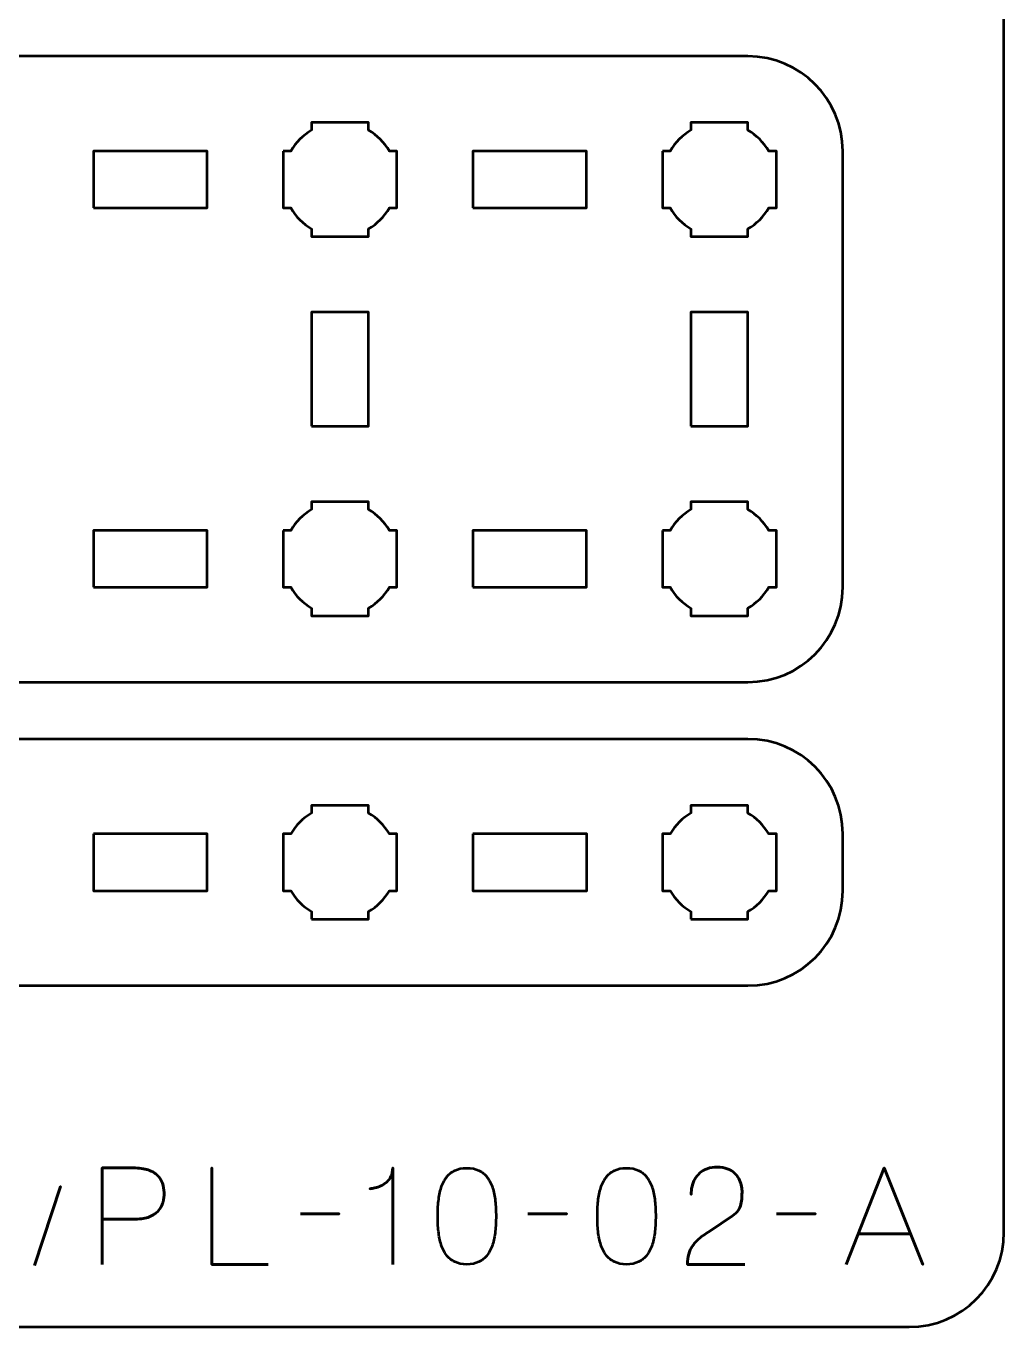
# Model space of a CAD drawing. Header units: centimetres. Extents: x -21 to 0, y -29.7 to 0.
# Drawn here: x -5.16 to 0, y -29.7 to -22.84 of the extents above; entities that cross this region are included whole.
import ezdxf

# ---------------------------------------------------------------- set-up
doc = ezdxf.new("R2010")
doc.units = ezdxf.units.CM
doc.header["$MEASUREMENT"] = 0
doc.layers.add('Layer 1', color=7, linetype='Continuous')

msp = doc.modelspace()

# ---------------------------------------------------------------- linework, layer by layer
at = {"layer": 'Layer 1', "lineweight": 53}
for points in [[(-4.80003, -23.80001), (-4.20003, -23.80001), (-4.20003, -23.50001), (-4.80003, -23.50001), (-4.80003, -23.80001)], [(-2.80003, -23.80001), (-2.20003, -23.80001), (-2.20003, -23.50001), (-2.80003, -23.50001), (-2.80003, -23.80001)], [(-3.65003, -24.95001), (-3.35003, -24.95001), (-3.35003, -24.35001), (-3.65003, -24.35001), (-3.65003, -24.95001)], [(-1.65003, -24.95001), (-1.35003, -24.95001), (-1.35003, -24.35001), (-1.65003, -24.35001), (-1.65003, -24.95001)], [(-4.80003, -25.80001), (-4.20003, -25.80001), (-4.20003, -25.50001), (-4.80003, -25.50001), (-4.80003, -25.80001)], [(-2.80003, -25.80001), (-2.20003, -25.80001), (-2.20003, -25.50001), (-2.80003, -25.50001), (-2.80003, -25.80001)]]:
    msp.add_lwpolyline(points, close=True, dxfattribs=at)
at = {"layer": 'Layer 1', "color": 1, "lineweight": 53}
msp.add_open_spline([(-21.00003, -29.19995), (-21.00003, -29.19995), (-21.00003, -5.89992), (-21.00003, -5.89992), (-21.00003, -5.89992), (-21.00003, -5.81709), (-20.93286, -5.74992), (-20.85003, -5.74992), (-20.85003, -5.74992), (-20.7672, -5.74992), (-20.70003, -5.68275), (-20.70003, -5.59992), (-20.70003, -5.59992), (-20.70003, -5.51709), (-20.7672, -5.44992), (-20.85003, -5.44992), (-20.85003, -5.44992), (-20.93286, -5.44992), (-21.00003, -5.38275), (-21.00003, -5.29992), (-21.00003, -5.29992), (-21.00003, -5.21709), (-20.93286, -5.14992), (-20.85003, -5.14992), (-20.85003, -5.14992), (-20.7672, -5.14992), (-20.70003, -5.08275), (-20.70003, -4.99992), (-20.70003, -4.99992), (-20.70003, -4.91709), (-20.7672, -4.84992), (-20.85003, -4.84992), (-20.85003, -4.84992), (-20.93286, -4.84992), (-21.00003, -4.78275), (-21.00003, -4.69992), (-21.00003, -4.69992), (-21.00003, -4.61709), (-20.93286, -4.54992), (-20.85003, -4.54992), (-20.85003, -4.54992), (-20.7672, -4.54992), (-20.70003, -4.48275), (-20.70003, -4.39992), (-20.70003, -4.39992), (-20.70003, -4.31709), (-20.7672, -4.24992), (-20.85003, -4.24992), (-20.85003, -4.24992), (-20.93286, -4.24992), (-21.00003, -4.18275), (-21.00003, -4.09992), (-21.00003, -4.09992), (-21.00003, -4.01709), (-20.93286, -3.94992), (-20.85003, -3.94992), (-20.85003, -3.94992), (-20.7672, -3.94992), (-20.70003, -3.88275), (-20.70003, -3.79992), (-20.70003, -3.79992), (-20.70003, -3.71709), (-20.7672, -3.64992), (-20.85003, -3.64992), (-20.85003, -3.64992), (-20.93286, -3.64992), (-21.00003, -3.58275), (-21.00003, -3.49992), (-21.00003, -3.49992), (-21.00003, -3.41709), (-20.93286, -3.34992), (-20.85003, -3.34992), (-20.85003, -3.34992), (-20.7672, -3.34992), (-20.70003, -3.28275), (-20.70003, -3.19992), (-20.70003, -3.19992), (-20.70003, -3.11709), (-20.7672, -3.04992), (-20.85003, -3.04992), (-20.85003, -3.04992), (-20.93286, -3.04992), (-21.00003, -2.98275), (-21.00003, -2.89992), (-21.00003, -2.89992), (-21.00003, -2.81709), (-20.93286, -2.74992), (-20.85003, -2.74992), (-20.85003, -2.74992), (-20.7672, -2.74992), (-20.70003, -2.68275), (-20.70003, -2.59992), (-20.70003, -2.59992), (-20.70003, -2.51709), (-20.7672, -2.44992), (-20.85003, -2.44992), (-20.85003, -2.44992), (-20.93286, -2.44992), (-21.00003, -2.38275), (-21.00003, -2.29992), (-21.00003, -2.29992), (-21.00003, -2.21709), (-20.93286, -2.14992), (-20.85003, -2.14992), (-20.85003, -2.14992), (-20.7672, -2.14992), (-20.70003, -2.08275), (-20.70003, -1.99992), (-20.70003, -1.99992), (-20.70003, -1.91709), (-20.7672, -1.84992), (-20.85003, -1.84992), (-20.85003, -1.84992), (-20.93286, -1.84992), (-21.00003, -1.78275), (-21.00003, -1.69992), (-21.00003, -1.69992), (-21.00003, -1.61709), (-20.93286, -1.54992), (-20.85003, -1.54992), (-20.85003, -1.54992), (-20.7672, -1.54992), (-20.70003, -1.48275), (-20.70003, -1.39992), (-20.70003, -1.39992), (-20.70003, -1.31709), (-20.7672, -1.24992), (-20.85003, -1.24992), (-20.85003, -1.24992), (-20.93286, -1.24992), (-21.00003, -1.18275), (-21.00003, -1.09992), (-21.00003, -1.09992), (-21.00003, -1.09992), (-21.00003, -0.49992), (-21.00003, -0.49992), (-21.00003, -0.49992), (-21.00003, -0.22295), (-20.77694, 0.00004), (-20.49994, 0.00004), (-20.49994, 0.00004), (-20.49994, 0.00004), (-0.50008, 0.00004), (-0.50008, 0.00004), (-0.50008, 0.00004), (-0.22294, 0.00004), (0.00002, -0.22295), (0.00002, -0.49992), (0.00002, -0.49992), (0.00002, -0.49992), (0.00002, -29.19995), (0.00002, -29.19995), (0.00002, -29.19995), (0.00002, -29.47695), (-0.22294, -29.70004), (-0.50008, -29.70004), (-0.50008, -29.70004), (-0.50008, -29.70004), (-20.49994, -29.70004), (-20.49994, -29.70004), (-20.49994, -29.70004), (-20.77694, -29.70004), (-21.00003, -29.47695), (-21.00003, -29.19995)], degree=3, knots=[0, 0, 0, 0, 0.0243902, 0.0243902, 0.0243902, 0.0243902, 0.0487805, 0.0487805, 0.0487805, 0.0487805, 0.0731707, 0.0731707, 0.0731707, 0.0731707, 0.097561, 0.097561, 0.097561, 0.097561, 0.1219512, 0.1219512, 0.1219512, 0.1219512, 0.1463415, 0.1463415, 0.1463415, 0.1463415, 0.1707317, 0.1707317, 0.1707317, 0.1707317, 0.195122, 0.195122, 0.195122, 0.195122, 0.2195122, 0.2195122, 0.2195122, 0.2195122, 0.2439024, 0.2439024, 0.2439024, 0.2439024, 0.2682927, 0.2682927, 0.2682927, 0.2682927, 0.2926829, 0.2926829, 0.2926829, 0.2926829, 0.3170732, 0.3170732, 0.3170732, 0.3170732, 0.3414634, 0.3414634, 0.3414634, 0.3414634, 0.3658537, 0.3658537, 0.3658537, 0.3658537, 0.3902439, 0.3902439, 0.3902439, 0.3902439, 0.4146341, 0.4146341, 0.4146341, 0.4146341, 0.4390244, 0.4390244, 0.4390244, 0.4390244, 0.4634146, 0.4634146, 0.4634146, 0.4634146, 0.4878049, 0.4878049, 0.4878049, 0.4878049, 0.5121951, 0.5121951, 0.5121951, 0.5121951, 0.5365854, 0.5365854, 0.5365854, 0.5365854, 0.5609756, 0.5609756, 0.5609756, 0.5609756, 0.5853659, 0.5853659, 0.5853659, 0.5853659, 0.6097561, 0.6097561, 0.6097561, 0.6097561, 0.6341463, 0.6341463, 0.6341463, 0.6341463, 0.6585366, 0.6585366, 0.6585366, 0.6585366, 0.6829268, 0.6829268, 0.6829268, 0.6829268, 0.7073171, 0.7073171, 0.7073171, 0.7073171, 0.7317073, 0.7317073, 0.7317073, 0.7317073, 0.7560976, 0.7560976, 0.7560976, 0.7560976, 0.7804878, 0.7804878, 0.7804878, 0.7804878, 0.804878, 0.804878, 0.804878, 0.804878, 0.8292683, 0.8292683, 0.8292683, 0.8292683, 0.8536585, 0.8536585, 0.8536585, 0.8536585, 0.8780488, 0.8780488, 0.8780488, 0.8780488, 0.902439, 0.902439, 0.902439, 0.902439, 0.9268293, 0.9268293, 0.9268293, 0.9268293, 0.9512195, 0.9512195, 0.9512195, 0.9512195, 0.9756098, 0.9756098, 0.9756098, 0.9756098, 1, 1, 1, 1], dxfattribs=at)
at = {"layer": 'Layer 1', "color": 3, "lineweight": 53}
for points in [[(-20.15003, -25.80001), (-20.15003, -25.80001), (-20.15003, -23.50001), (-20.15003, -23.50001), (-20.15003, -23.50001), (-20.15003, -23.22392), (-19.92612, -23.00001), (-19.65003, -23.00001), (-19.65003, -23.00001), (-19.65003, -23.00001), (-1.35003, -23.00001), (-1.35003, -23.00001), (-1.35003, -23.00001), (-1.07394, -23.00001), (-0.85003, -23.22392), (-0.85003, -23.50001), (-0.85003, -23.50001), (-0.85003, -23.50001), (-0.85003, -25.80001), (-0.85003, -25.80001), (-0.85003, -25.80001), (-0.85003, -26.0761), (-1.07394, -26.30001), (-1.35003, -26.30001), (-1.35003, -26.30001), (-1.35003, -26.30001), (-19.65003, -26.30001), (-19.65003, -26.30001), (-19.65003, -26.30001), (-19.92612, -26.30001), (-20.15003, -26.0761), (-20.15003, -25.80001)], [(-19.64992, -26.59999), (-19.64992, -26.59999), (-1.34999, -26.59999), (-1.34999, -26.59999), (-1.34999, -26.59999), (-1.07299, -26.59999), (-0.84989, -26.82308), (-0.84989, -27.10008), (-0.84989, -27.10008), (-0.84989, -27.10008), (-0.84989, -27.40009), (-0.84989, -27.40009), (-0.84989, -27.40009), (-0.84989, -27.67705), (-1.07299, -27.90001), (-1.34999, -27.90001), (-1.34999, -27.90001), (-1.34999, -27.90001), (-19.64992, -27.90001), (-19.64992, -27.90001), (-19.64992, -27.90001), (-19.92692, -27.90001), (-20.15001, -27.67705), (-20.15001, -27.40009), (-20.15001, -27.40009), (-20.15001, -27.40009), (-20.15001, -27.10008), (-20.15001, -27.10008), (-20.15001, -27.10008), (-20.15001, -26.82308), (-19.92692, -26.59999), (-19.64992, -26.59999)]]:
    msp.add_open_spline(points, degree=3, knots=[0, 0, 0, 0, 0.125, 0.125, 0.125, 0.125, 0.25, 0.25, 0.25, 0.25, 0.375, 0.375, 0.375, 0.375, 0.5, 0.5, 0.5, 0.5, 0.625, 0.625, 0.625, 0.625, 0.75, 0.75, 0.75, 0.75, 0.875, 0.875, 0.875, 0.875, 1, 1, 1, 1], dxfattribs=at)
at = {"layer": 'Layer 1', "lineweight": 53}
for points, knots in [([(-3.80003, -23.50001), (-3.80003, -23.50001), (-3.75988, -23.50001), (-3.75988, -23.50001), (-3.75988, -23.50001), (-3.73353, -23.45448), (-3.69556, -23.41651), (-3.65003, -23.39016), (-3.65003, -23.39016), (-3.65003, -23.39016), (-3.65003, -23.35001), (-3.65003, -23.35001), (-3.65003, -23.35001), (-3.65003, -23.35001), (-3.50003, -23.35001), (-3.50003, -23.35001), (-3.50003, -23.35001), (-3.50003, -23.35001), (-3.35003, -23.35001), (-3.35003, -23.35001), (-3.35003, -23.35001), (-3.35003, -23.35001), (-3.35003, -23.39016), (-3.35003, -23.39016), (-3.35003, -23.39016), (-3.3045, -23.41651), (-3.26653, -23.45448), (-3.24018, -23.50001), (-3.24018, -23.50001), (-3.24018, -23.50001), (-3.20003, -23.50001), (-3.20003, -23.50001), (-3.20003, -23.50001), (-3.20003, -23.50001), (-3.20003, -23.65001), (-3.20003, -23.65001), (-3.20003, -23.65001), (-3.20003, -23.65001), (-3.20003, -23.80001), (-3.20003, -23.80001), (-3.20003, -23.80001), (-3.20003, -23.80001), (-3.24018, -23.80001), (-3.24018, -23.80001), (-3.24018, -23.80001), (-3.26653, -23.84554), (-3.3045, -23.88351), (-3.35003, -23.90986), (-3.35003, -23.90986), (-3.35003, -23.90986), (-3.35003, -23.95001), (-3.35003, -23.95001), (-3.35003, -23.95001), (-3.35003, -23.95001), (-3.50003, -23.95001), (-3.50003, -23.95001), (-3.50003, -23.95001), (-3.50003, -23.95001), (-3.65003, -23.95001), (-3.65003, -23.95001), (-3.65003, -23.95001), (-3.65003, -23.95001), (-3.65003, -23.90986), (-3.65003, -23.90986), (-3.65003, -23.90986), (-3.69556, -23.88351), (-3.73353, -23.84554), (-3.75988, -23.80001), (-3.75988, -23.80001), (-3.75988, -23.80001), (-3.80003, -23.80001), (-3.80003, -23.80001), (-3.80003, -23.80001), (-3.80003, -23.80001), (-3.80003, -23.65001), (-3.80003, -23.65001), (-3.80003, -23.65001), (-3.80003, -23.65001), (-3.80003, -23.50001), (-3.80003, -23.50001)], [0, 0, 0, 0, 0.05, 0.05, 0.05, 0.05, 0.1, 0.1, 0.1, 0.1, 0.15, 0.15, 0.15, 0.15, 0.2, 0.2, 0.2, 0.2, 0.25, 0.25, 0.25, 0.25, 0.3, 0.3, 0.3, 0.3, 0.35, 0.35, 0.35, 0.35, 0.4, 0.4, 0.4, 0.4, 0.45, 0.45, 0.45, 0.45, 0.5, 0.5, 0.5, 0.5, 0.55, 0.55, 0.55, 0.55, 0.6, 0.6, 0.6, 0.6, 0.65, 0.65, 0.65, 0.65, 0.7, 0.7, 0.7, 0.7, 0.75, 0.75, 0.75, 0.75, 0.8, 0.8, 0.8, 0.8, 0.85, 0.85, 0.85, 0.85, 0.9, 0.9, 0.9, 0.9, 0.95, 0.95, 0.95, 0.95, 1, 1, 1, 1]), ([(-1.80003, -23.50001), (-1.80003, -23.50001), (-1.75988, -23.50001), (-1.75988, -23.50001), (-1.75988, -23.50001), (-1.73353, -23.45448), (-1.69556, -23.41651), (-1.65003, -23.39016), (-1.65003, -23.39016), (-1.65003, -23.39016), (-1.65003, -23.35001), (-1.65003, -23.35001), (-1.65003, -23.35001), (-1.65003, -23.35001), (-1.50003, -23.35001), (-1.50003, -23.35001), (-1.50003, -23.35001), (-1.50003, -23.35001), (-1.35003, -23.35001), (-1.35003, -23.35001), (-1.35003, -23.35001), (-1.35003, -23.35001), (-1.35003, -23.39016), (-1.35003, -23.39016), (-1.35003, -23.39016), (-1.3045, -23.41651), (-1.26653, -23.45448), (-1.24018, -23.50001), (-1.24018, -23.50001), (-1.24018, -23.50001), (-1.20003, -23.50001), (-1.20003, -23.50001), (-1.20003, -23.50001), (-1.20003, -23.50001), (-1.20003, -23.65001), (-1.20003, -23.65001), (-1.20003, -23.65001), (-1.20003, -23.65001), (-1.20003, -23.80001), (-1.20003, -23.80001), (-1.20003, -23.80001), (-1.20003, -23.80001), (-1.24018, -23.80001), (-1.24018, -23.80001), (-1.24018, -23.80001), (-1.26653, -23.84554), (-1.3045, -23.88351), (-1.35003, -23.90986), (-1.35003, -23.90986), (-1.35003, -23.90986), (-1.35003, -23.95001), (-1.35003, -23.95001), (-1.35003, -23.95001), (-1.35003, -23.95001), (-1.50003, -23.95001), (-1.50003, -23.95001), (-1.50003, -23.95001), (-1.50003, -23.95001), (-1.65003, -23.95001), (-1.65003, -23.95001), (-1.65003, -23.95001), (-1.65003, -23.95001), (-1.65003, -23.90986), (-1.65003, -23.90986), (-1.65003, -23.90986), (-1.69556, -23.88351), (-1.73353, -23.84554), (-1.75988, -23.80001), (-1.75988, -23.80001), (-1.75988, -23.80001), (-1.80003, -23.80001), (-1.80003, -23.80001), (-1.80003, -23.80001), (-1.80003, -23.80001), (-1.80003, -23.65001), (-1.80003, -23.65001), (-1.80003, -23.65001), (-1.80003, -23.65001), (-1.80003, -23.50001), (-1.80003, -23.50001)], [0, 0, 0, 0, 0.05, 0.05, 0.05, 0.05, 0.1, 0.1, 0.1, 0.1, 0.15, 0.15, 0.15, 0.15, 0.2, 0.2, 0.2, 0.2, 0.25, 0.25, 0.25, 0.25, 0.3, 0.3, 0.3, 0.3, 0.35, 0.35, 0.35, 0.35, 0.4, 0.4, 0.4, 0.4, 0.45, 0.45, 0.45, 0.45, 0.5, 0.5, 0.5, 0.5, 0.55, 0.55, 0.55, 0.55, 0.6, 0.6, 0.6, 0.6, 0.65, 0.65, 0.65, 0.65, 0.7, 0.7, 0.7, 0.7, 0.75, 0.75, 0.75, 0.75, 0.8, 0.8, 0.8, 0.8, 0.85, 0.85, 0.85, 0.85, 0.9, 0.9, 0.9, 0.9, 0.95, 0.95, 0.95, 0.95, 1, 1, 1, 1]), ([(-3.80003, -25.50001), (-3.80003, -25.50001), (-3.75988, -25.50001), (-3.75988, -25.50001), (-3.75988, -25.50001), (-3.73353, -25.45448), (-3.69556, -25.41651), (-3.65003, -25.39016), (-3.65003, -25.39016), (-3.65003, -25.39016), (-3.65003, -25.35001), (-3.65003, -25.35001), (-3.65003, -25.35001), (-3.65003, -25.35001), (-3.50003, -25.35001), (-3.50003, -25.35001), (-3.50003, -25.35001), (-3.50003, -25.35001), (-3.35003, -25.35001), (-3.35003, -25.35001), (-3.35003, -25.35001), (-3.35003, -25.35001), (-3.35003, -25.39016), (-3.35003, -25.39016), (-3.35003, -25.39016), (-3.3045, -25.41651), (-3.26653, -25.45448), (-3.24018, -25.50001), (-3.24018, -25.50001), (-3.24018, -25.50001), (-3.20003, -25.50001), (-3.20003, -25.50001), (-3.20003, -25.50001), (-3.20003, -25.50001), (-3.20003, -25.65001), (-3.20003, -25.65001), (-3.20003, -25.65001), (-3.20003, -25.65001), (-3.20003, -25.80001), (-3.20003, -25.80001), (-3.20003, -25.80001), (-3.20003, -25.80001), (-3.24018, -25.80001), (-3.24018, -25.80001), (-3.24018, -25.80001), (-3.26653, -25.84554), (-3.3045, -25.88351), (-3.35003, -25.90986), (-3.35003, -25.90986), (-3.35003, -25.90986), (-3.35003, -25.95001), (-3.35003, -25.95001), (-3.35003, -25.95001), (-3.35003, -25.95001), (-3.50003, -25.95001), (-3.50003, -25.95001), (-3.50003, -25.95001), (-3.50003, -25.95001), (-3.65003, -25.95001), (-3.65003, -25.95001), (-3.65003, -25.95001), (-3.65003, -25.95001), (-3.65003, -25.90986), (-3.65003, -25.90986), (-3.65003, -25.90986), (-3.69556, -25.88351), (-3.73353, -25.84554), (-3.75988, -25.80001), (-3.75988, -25.80001), (-3.75988, -25.80001), (-3.80003, -25.80001), (-3.80003, -25.80001), (-3.80003, -25.80001), (-3.80003, -25.80001), (-3.80003, -25.65001), (-3.80003, -25.65001), (-3.80003, -25.65001), (-3.80003, -25.65001), (-3.80003, -25.50001), (-3.80003, -25.50001)], [0, 0, 0, 0, 0.05, 0.05, 0.05, 0.05, 0.1, 0.1, 0.1, 0.1, 0.15, 0.15, 0.15, 0.15, 0.2, 0.2, 0.2, 0.2, 0.25, 0.25, 0.25, 0.25, 0.3, 0.3, 0.3, 0.3, 0.35, 0.35, 0.35, 0.35, 0.4, 0.4, 0.4, 0.4, 0.45, 0.45, 0.45, 0.45, 0.5, 0.5, 0.5, 0.5, 0.55, 0.55, 0.55, 0.55, 0.6, 0.6, 0.6, 0.6, 0.65, 0.65, 0.65, 0.65, 0.7, 0.7, 0.7, 0.7, 0.75, 0.75, 0.75, 0.75, 0.8, 0.8, 0.8, 0.8, 0.85, 0.85, 0.85, 0.85, 0.9, 0.9, 0.9, 0.9, 0.95, 0.95, 0.95, 0.95, 1, 1, 1, 1]), ([(-1.80003, -25.50001), (-1.80003, -25.50001), (-1.75988, -25.50001), (-1.75988, -25.50001), (-1.75988, -25.50001), (-1.73353, -25.45448), (-1.69556, -25.41651), (-1.65003, -25.39016), (-1.65003, -25.39016), (-1.65003, -25.39016), (-1.65003, -25.35001), (-1.65003, -25.35001), (-1.65003, -25.35001), (-1.65003, -25.35001), (-1.50003, -25.35001), (-1.50003, -25.35001), (-1.50003, -25.35001), (-1.50003, -25.35001), (-1.35003, -25.35001), (-1.35003, -25.35001), (-1.35003, -25.35001), (-1.35003, -25.35001), (-1.35003, -25.39016), (-1.35003, -25.39016), (-1.35003, -25.39016), (-1.3045, -25.41651), (-1.26653, -25.45448), (-1.24018, -25.50001), (-1.24018, -25.50001), (-1.24018, -25.50001), (-1.20003, -25.50001), (-1.20003, -25.50001), (-1.20003, -25.50001), (-1.20003, -25.50001), (-1.20003, -25.65001), (-1.20003, -25.65001), (-1.20003, -25.65001), (-1.20003, -25.65001), (-1.20003, -25.80001), (-1.20003, -25.80001), (-1.20003, -25.80001), (-1.20003, -25.80001), (-1.24018, -25.80001), (-1.24018, -25.80001), (-1.24018, -25.80001), (-1.26653, -25.84554), (-1.3045, -25.88351), (-1.35003, -25.90986), (-1.35003, -25.90986), (-1.35003, -25.90986), (-1.35003, -25.95001), (-1.35003, -25.95001), (-1.35003, -25.95001), (-1.35003, -25.95001), (-1.50003, -25.95001), (-1.50003, -25.95001), (-1.50003, -25.95001), (-1.50003, -25.95001), (-1.65003, -25.95001), (-1.65003, -25.95001), (-1.65003, -25.95001), (-1.65003, -25.95001), (-1.65003, -25.90986), (-1.65003, -25.90986), (-1.65003, -25.90986), (-1.69556, -25.88351), (-1.73353, -25.84554), (-1.75988, -25.80001), (-1.75988, -25.80001), (-1.75988, -25.80001), (-1.80003, -25.80001), (-1.80003, -25.80001), (-1.80003, -25.80001), (-1.80003, -25.80001), (-1.80003, -25.65001), (-1.80003, -25.65001), (-1.80003, -25.65001), (-1.80003, -25.65001), (-1.80003, -25.50001), (-1.80003, -25.50001)], [0, 0, 0, 0, 0.05, 0.05, 0.05, 0.05, 0.1, 0.1, 0.1, 0.1, 0.15, 0.15, 0.15, 0.15, 0.2, 0.2, 0.2, 0.2, 0.25, 0.25, 0.25, 0.25, 0.3, 0.3, 0.3, 0.3, 0.35, 0.35, 0.35, 0.35, 0.4, 0.4, 0.4, 0.4, 0.45, 0.45, 0.45, 0.45, 0.5, 0.5, 0.5, 0.5, 0.55, 0.55, 0.55, 0.55, 0.6, 0.6, 0.6, 0.6, 0.65, 0.65, 0.65, 0.65, 0.7, 0.7, 0.7, 0.7, 0.75, 0.75, 0.75, 0.75, 0.8, 0.8, 0.8, 0.8, 0.85, 0.85, 0.85, 0.85, 0.9, 0.9, 0.9, 0.9, 0.95, 0.95, 0.95, 0.95, 1, 1, 1, 1]), ([(-3.64993, -27.55002), (-3.64993, -27.55002), (-3.64993, -27.50991), (-3.64993, -27.50991), (-3.64993, -27.50991), (-3.69554, -27.48359), (-3.73346, -27.44556), (-3.75992, -27.40009), (-3.75992, -27.40009), (-3.75992, -27.40009), (-3.8, -27.40009), (-3.8, -27.40009), (-3.8, -27.40009), (-3.8, -27.40009), (-3.8, -27.25001), (-3.8, -27.25001), (-3.8, -27.25001), (-3.8, -27.25001), (-3.8, -27.10008), (-3.8, -27.10008), (-3.8, -27.10008), (-3.8, -27.10008), (-3.75992, -27.10008), (-3.75992, -27.10008), (-3.75992, -27.10008), (-3.73346, -27.05447), (-3.69554, -27.01655), (-3.64993, -26.99023), (-3.64993, -26.99023), (-3.64993, -26.99023), (-3.64993, -26.95001), (-3.64993, -26.95001), (-3.64993, -26.95001), (-3.64993, -26.95001), (-3.5, -26.95001), (-3.5, -26.95001), (-3.5, -26.95001), (-3.5, -26.95001), (-3.34992, -26.95001), (-3.34992, -26.95001), (-3.34992, -26.95001), (-3.34992, -26.95001), (-3.34992, -26.99023), (-3.34992, -26.99023), (-3.34992, -26.99023), (-3.30445, -27.01655), (-3.26656, -27.05447), (-3.2401, -27.10008), (-3.2401, -27.10008), (-3.2401, -27.10008), (-3.19999, -27.10008), (-3.19999, -27.10008), (-3.19999, -27.10008), (-3.19999, -27.10008), (-3.19999, -27.25001), (-3.19999, -27.25001), (-3.19999, -27.25001), (-3.19999, -27.25001), (-3.19999, -27.40009), (-3.19999, -27.40009), (-3.19999, -27.40009), (-3.19999, -27.40009), (-3.2401, -27.40009), (-3.2401, -27.40009), (-3.2401, -27.40009), (-3.26656, -27.44556), (-3.30445, -27.48359), (-3.34992, -27.50991), (-3.34992, -27.50991), (-3.34992, -27.50991), (-3.34992, -27.55002), (-3.34992, -27.55002), (-3.34992, -27.55002), (-3.34992, -27.55002), (-3.5, -27.55002), (-3.5, -27.55002), (-3.5, -27.55002), (-3.5, -27.55002), (-3.64993, -27.55002), (-3.64993, -27.55002)], [0, 0, 0, 0, 0.05, 0.05, 0.05, 0.05, 0.1, 0.1, 0.1, 0.1, 0.15, 0.15, 0.15, 0.15, 0.2, 0.2, 0.2, 0.2, 0.25, 0.25, 0.25, 0.25, 0.3, 0.3, 0.3, 0.3, 0.35, 0.35, 0.35, 0.35, 0.4, 0.4, 0.4, 0.4, 0.45, 0.45, 0.45, 0.45, 0.5, 0.5, 0.5, 0.5, 0.55, 0.55, 0.55, 0.55, 0.6, 0.6, 0.6, 0.6, 0.65, 0.65, 0.65, 0.65, 0.7, 0.7, 0.7, 0.7, 0.75, 0.75, 0.75, 0.75, 0.8, 0.8, 0.8, 0.8, 0.85, 0.85, 0.85, 0.85, 0.9, 0.9, 0.9, 0.9, 0.95, 0.95, 0.95, 0.95, 1, 1, 1, 1]), ([(-1.64999, -27.55002), (-1.64999, -27.55002), (-1.64999, -27.50991), (-1.64999, -27.50991), (-1.64999, -27.50991), (-1.69561, -27.48359), (-1.7335, -27.44556), (-1.75981, -27.40009), (-1.75981, -27.40009), (-1.75981, -27.40009), (-1.80007, -27.40009), (-1.80007, -27.40009), (-1.80007, -27.40009), (-1.80007, -27.40009), (-1.80007, -27.25001), (-1.80007, -27.25001), (-1.80007, -27.25001), (-1.80007, -27.25001), (-1.80007, -27.10008), (-1.80007, -27.10008), (-1.80007, -27.10008), (-1.80007, -27.10008), (-1.75981, -27.10008), (-1.75981, -27.10008), (-1.75981, -27.10008), (-1.7335, -27.05447), (-1.69561, -27.01655), (-1.64999, -26.99023), (-1.64999, -26.99023), (-1.64999, -26.99023), (-1.64999, -26.95001), (-1.64999, -26.95001), (-1.64999, -26.95001), (-1.64999, -26.95001), (-1.50006, -26.95001), (-1.50006, -26.95001), (-1.50006, -26.95001), (-1.50006, -26.95001), (-1.34999, -26.95001), (-1.34999, -26.95001), (-1.34999, -26.95001), (-1.34999, -26.95001), (-1.34999, -26.99023), (-1.34999, -26.99023), (-1.34999, -26.99023), (-1.30452, -27.01655), (-1.26649, -27.05447), (-1.24017, -27.10008), (-1.24017, -27.10008), (-1.24017, -27.10008), (-1.20006, -27.10008), (-1.20006, -27.10008), (-1.20006, -27.10008), (-1.20006, -27.10008), (-1.20006, -27.25001), (-1.20006, -27.25001), (-1.20006, -27.25001), (-1.20006, -27.25001), (-1.20006, -27.40009), (-1.20006, -27.40009), (-1.20006, -27.40009), (-1.20006, -27.40009), (-1.24017, -27.40009), (-1.24017, -27.40009), (-1.24017, -27.40009), (-1.26649, -27.44556), (-1.30452, -27.48359), (-1.34999, -27.50991), (-1.34999, -27.50991), (-1.34999, -27.50991), (-1.34999, -27.55002), (-1.34999, -27.55002), (-1.34999, -27.55002), (-1.34999, -27.55002), (-1.50006, -27.55002), (-1.50006, -27.55002), (-1.50006, -27.55002), (-1.50006, -27.55002), (-1.64999, -27.55002), (-1.64999, -27.55002)], [0, 0, 0, 0, 0.05, 0.05, 0.05, 0.05, 0.1, 0.1, 0.1, 0.1, 0.15, 0.15, 0.15, 0.15, 0.2, 0.2, 0.2, 0.2, 0.25, 0.25, 0.25, 0.25, 0.3, 0.3, 0.3, 0.3, 0.35, 0.35, 0.35, 0.35, 0.4, 0.4, 0.4, 0.4, 0.45, 0.45, 0.45, 0.45, 0.5, 0.5, 0.5, 0.5, 0.55, 0.55, 0.55, 0.55, 0.6, 0.6, 0.6, 0.6, 0.65, 0.65, 0.65, 0.65, 0.7, 0.7, 0.7, 0.7, 0.75, 0.75, 0.75, 0.75, 0.8, 0.8, 0.8, 0.8, 0.85, 0.85, 0.85, 0.85, 0.9, 0.9, 0.9, 0.9, 0.95, 0.95, 0.95, 0.95, 1, 1, 1, 1]), ([(-4.79991, -27.10008), (-4.79991, -27.10008), (-4.19991, -27.10008), (-4.19991, -27.10008), (-4.19991, -27.10008), (-4.19991, -27.10008), (-4.19991, -27.40009), (-4.19991, -27.40009), (-4.19991, -27.40009), (-4.19991, -27.40009), (-4.79991, -27.40009), (-4.79991, -27.40009), (-4.79991, -27.40009), (-4.79991, -27.40009), (-4.79991, -27.10008), (-4.79991, -27.10008)], [0, 0, 0, 0, 0.25, 0.25, 0.25, 0.25, 0.5, 0.5, 0.5, 0.5, 0.75, 0.75, 0.75, 0.75, 1, 1, 1, 1]), ([(-2.79998, -27.10008), (-2.79998, -27.10008), (-2.19997, -27.10008), (-2.19997, -27.10008), (-2.19997, -27.10008), (-2.19997, -27.10008), (-2.19997, -27.40009), (-2.19997, -27.40009), (-2.19997, -27.40009), (-2.19997, -27.40009), (-2.79998, -27.40009), (-2.79998, -27.40009), (-2.79998, -27.40009), (-2.79998, -27.40009), (-2.79998, -27.10008), (-2.79998, -27.10008)], [0, 0, 0, 0, 0.25, 0.25, 0.25, 0.25, 0.5, 0.5, 0.5, 0.5, 0.75, 0.75, 0.75, 0.75, 1, 1, 1, 1])]:
    msp.add_open_spline(points, degree=3, knots=knots, dxfattribs=at)
at = {"layer": 'Layer 1', "color": 5, "lineweight": 53}
for points, knots in [([(-4.75361, -29.36992), (-4.75361, -29.36992), (-4.75361, -28.86121), (-4.75361, -28.86121), (-4.75361, -28.86121), (-4.75361, -28.86121), (-4.59133, -28.86121), (-4.59133, -28.86121), (-4.59133, -28.86121), (-4.55887, -28.86133), (-4.53218, -28.86497), (-4.51113, -28.87203), (-4.51113, -28.87203), (-4.4902, -28.87897), (-4.47374, -28.88861), (-4.46186, -28.90084), (-4.46186, -28.90084), (-4.44998, -28.91295), (-4.44152, -28.92683), (-4.43634, -28.94247), (-4.43634, -28.94247), (-4.43129, -28.95811), (-4.42835, -28.97445), (-4.42764, -28.99174), (-4.42764, -28.99174), (-4.42682, -29.00903), (-4.42882, -29.02596), (-4.43352, -29.04242), (-4.43352, -29.04242), (-4.43834, -29.05889), (-4.44646, -29.07382), (-4.4581, -29.08723), (-4.4581, -29.08723), (-4.46962, -29.10063), (-4.48526, -29.11133), (-4.5049, -29.11921), (-4.5049, -29.11921), (-4.52454, -29.12721), (-4.54888, -29.13121), (-4.57792, -29.13144), (-4.57792, -29.13144), (-4.57792, -29.13144), (-4.75361, -29.13144), (-4.75361, -29.13144), (-4.75361, -29.13144), (-4.75361, -29.13144), (-4.57792, -29.13144), (-4.57792, -29.13144), (-4.57792, -29.13144), (-4.54947, -29.13121), (-4.52536, -29.12721), (-4.50584, -29.11921), (-4.50584, -29.11921), (-4.4862, -29.11133), (-4.47056, -29.10063), (-4.4588, -29.08723), (-4.4588, -29.08723), (-4.44716, -29.07382), (-4.43881, -29.05889), (-4.43387, -29.04242), (-4.43387, -29.04242), (-4.42893, -29.02596), (-4.42682, -29.00903), (-4.42764, -28.99174), (-4.42764, -28.99174), (-4.42835, -28.97445), (-4.43129, -28.95811), (-4.43658, -28.94247), (-4.43658, -28.94247), (-4.44175, -28.92683), (-4.45045, -28.91295), (-4.46233, -28.90084), (-4.46233, -28.90084), (-4.47432, -28.88861), (-4.49079, -28.87897), (-4.51172, -28.87203), (-4.51172, -28.87203), (-4.53277, -28.86497), (-4.55923, -28.86133), (-4.59133, -28.86121), (-4.59133, -28.86121), (-4.59133, -28.86121), (-4.75361, -28.86121), (-4.75361, -28.86121), (-4.75361, -28.86121), (-4.75361, -28.86121), (-4.75361, -29.36992), (-4.75361, -29.36992)], [0, 0, 0, 0, 0.0454545, 0.0454545, 0.0454545, 0.0454545, 0.0909091, 0.0909091, 0.0909091, 0.0909091, 0.1363636, 0.1363636, 0.1363636, 0.1363636, 0.1818182, 0.1818182, 0.1818182, 0.1818182, 0.2272727, 0.2272727, 0.2272727, 0.2272727, 0.2727273, 0.2727273, 0.2727273, 0.2727273, 0.3181818, 0.3181818, 0.3181818, 0.3181818, 0.3636364, 0.3636364, 0.3636364, 0.3636364, 0.4090909, 0.4090909, 0.4090909, 0.4090909, 0.4545455, 0.4545455, 0.4545455, 0.4545455, 0.5, 0.5, 0.5, 0.5, 0.5454545, 0.5454545, 0.5454545, 0.5454545, 0.5909091, 0.5909091, 0.5909091, 0.5909091, 0.6363636, 0.6363636, 0.6363636, 0.6363636, 0.6818182, 0.6818182, 0.6818182, 0.6818182, 0.7272727, 0.7272727, 0.7272727, 0.7272727, 0.7727273, 0.7727273, 0.7727273, 0.7727273, 0.8181818, 0.8181818, 0.8181818, 0.8181818, 0.8636364, 0.8636364, 0.8636364, 0.8636364, 0.9090909, 0.9090909, 0.9090909, 0.9090909, 0.9545455, 0.9545455, 0.9545455, 0.9545455, 1, 1, 1, 1]), ([(-3.87942, -29.36992), (-3.87942, -29.36992), (-4.17646, -29.36992), (-4.17646, -29.36992), (-4.17646, -29.36992), (-4.17646, -29.36992), (-4.17646, -28.86121), (-4.17646, -28.86121), (-4.17646, -28.86121), (-4.17646, -28.86121), (-4.17646, -29.36992), (-4.17646, -29.36992), (-4.17646, -29.36992), (-4.17646, -29.36992), (-3.87942, -29.36992), (-3.87942, -29.36992)], [0, 0, 0, 0, 0.25, 0.25, 0.25, 0.25, 0.5, 0.5, 0.5, 0.5, 0.75, 0.75, 0.75, 0.75, 1, 1, 1, 1]), ([(-3.22254, -29.36992), (-3.22254, -29.36992), (-3.22254, -28.86121), (-3.22254, -28.86121), (-3.22254, -28.86121), (-3.22266, -28.8785), (-3.22572, -28.89331), (-3.2316, -28.90566), (-3.2316, -28.90566), (-3.23736, -28.91813), (-3.245, -28.92836), (-3.25441, -28.93659), (-3.25441, -28.93659), (-3.26382, -28.94482), (-3.27393, -28.95141), (-3.28475, -28.95634), (-3.28475, -28.95634), (-3.29557, -28.96117), (-3.30604, -28.96481), (-3.31615, -28.96705), (-3.31615, -28.96705), (-3.32638, -28.9694), (-3.33508, -28.97081), (-3.34249, -28.97128), (-3.34249, -28.97128), (-3.33508, -28.97081), (-3.32638, -28.9694), (-3.31615, -28.96705), (-3.31615, -28.96705), (-3.30604, -28.96481), (-3.29557, -28.96117), (-3.28475, -28.95634), (-3.28475, -28.95634), (-3.27393, -28.95141), (-3.26382, -28.94482), (-3.25441, -28.93659), (-3.25441, -28.93659), (-3.245, -28.92836), (-3.23736, -28.91813), (-3.2316, -28.90566), (-3.2316, -28.90566), (-3.22572, -28.89331), (-3.22266, -28.8785), (-3.22254, -28.86121), (-3.22254, -28.86121), (-3.22254, -28.86121), (-3.22254, -29.36992), (-3.22254, -29.36992)], [0, 0, 0, 0, 0.0833333, 0.0833333, 0.0833333, 0.0833333, 0.1666667, 0.1666667, 0.1666667, 0.1666667, 0.25, 0.25, 0.25, 0.25, 0.3333333, 0.3333333, 0.3333333, 0.3333333, 0.4166667, 0.4166667, 0.4166667, 0.4166667, 0.5, 0.5, 0.5, 0.5, 0.5833333, 0.5833333, 0.5833333, 0.5833333, 0.6666667, 0.6666667, 0.6666667, 0.6666667, 0.75, 0.75, 0.75, 0.75, 0.8333333, 0.8333333, 0.8333333, 0.8333333, 0.9166667, 0.9166667, 0.9166667, 0.9166667, 1, 1, 1, 1]), ([(-2.83167, -29.36992), (-2.80697, -29.3698), (-2.78569, -29.36545), (-2.76793, -29.35698), (-2.76793, -29.35698), (-2.75029, -29.34852), (-2.73559, -29.33641), (-2.72383, -29.321), (-2.72383, -29.321), (-2.71219, -29.30548), (-2.70302, -29.28713), (-2.6962, -29.26597), (-2.6962, -29.26597), (-2.6895, -29.2448), (-2.68468, -29.22163), (-2.68197, -29.19623), (-2.68197, -29.19623), (-2.67915, -29.17083), (-2.67774, -29.14414), (-2.67786, -29.11592), (-2.67786, -29.11592), (-2.67774, -29.08781), (-2.67915, -29.06112), (-2.68197, -29.03584), (-2.68197, -29.03584), (-2.68468, -29.01055), (-2.6895, -28.98727), (-2.6962, -28.9661), (-2.6962, -28.9661), (-2.70302, -28.94506), (-2.71219, -28.92671), (-2.72383, -28.91107), (-2.72383, -28.91107), (-2.73559, -28.89555), (-2.75029, -28.88344), (-2.76793, -28.87497), (-2.76793, -28.87497), (-2.78569, -28.86639), (-2.80697, -28.86203), (-2.83167, -28.86192), (-2.83167, -28.86192), (-2.85636, -28.86203), (-2.87765, -28.86639), (-2.8954, -28.87497), (-2.8954, -28.87497), (-2.91304, -28.88344), (-2.92774, -28.89555), (-2.9395, -28.91107), (-2.9395, -28.91107), (-2.95114, -28.92671), (-2.96031, -28.94506), (-2.96713, -28.9661), (-2.96713, -28.9661), (-2.97384, -28.98727), (-2.97866, -29.01055), (-2.98136, -29.03584), (-2.98136, -29.03584), (-2.98419, -29.06112), (-2.9856, -29.08781), (-2.98548, -29.11592), (-2.98548, -29.11592), (-2.9856, -29.14414), (-2.98419, -29.17083), (-2.98136, -29.19623), (-2.98136, -29.19623), (-2.97866, -29.22163), (-2.97384, -29.2448), (-2.96713, -29.26597), (-2.96713, -29.26597), (-2.96031, -29.28713), (-2.95114, -29.30548), (-2.9395, -29.321), (-2.9395, -29.321), (-2.92774, -29.33641), (-2.91304, -29.34852), (-2.8954, -29.35698), (-2.8954, -29.35698), (-2.87765, -29.36545), (-2.85636, -29.3698), (-2.83167, -29.36992)], [0, 0, 0, 0, 0.05, 0.05, 0.05, 0.05, 0.1, 0.1, 0.1, 0.1, 0.15, 0.15, 0.15, 0.15, 0.2, 0.2, 0.2, 0.2, 0.25, 0.25, 0.25, 0.25, 0.3, 0.3, 0.3, 0.3, 0.35, 0.35, 0.35, 0.35, 0.4, 0.4, 0.4, 0.4, 0.45, 0.45, 0.45, 0.45, 0.5, 0.5, 0.5, 0.5, 0.55, 0.55, 0.55, 0.55, 0.6, 0.6, 0.6, 0.6, 0.65, 0.65, 0.65, 0.65, 0.7, 0.7, 0.7, 0.7, 0.75, 0.75, 0.75, 0.75, 0.8, 0.8, 0.8, 0.8, 0.85, 0.85, 0.85, 0.85, 0.9, 0.9, 0.9, 0.9, 0.95, 0.95, 0.95, 0.95, 1, 1, 1, 1]), ([(-2.83167, -29.36992), (-2.80697, -29.3698), (-2.78569, -29.36545), (-2.76793, -29.35698), (-2.76793, -29.35698), (-2.75029, -29.34852), (-2.73559, -29.33641), (-2.72383, -29.321), (-2.72383, -29.321), (-2.71219, -29.30548), (-2.70302, -29.28713), (-2.6962, -29.26597), (-2.6962, -29.26597), (-2.6895, -29.2448), (-2.68468, -29.22163), (-2.68197, -29.19623), (-2.68197, -29.19623), (-2.67915, -29.17083), (-2.67774, -29.14414), (-2.67786, -29.11592), (-2.67786, -29.11592), (-2.67774, -29.08781), (-2.67915, -29.06112), (-2.68197, -29.03584), (-2.68197, -29.03584), (-2.68468, -29.01055), (-2.6895, -28.98727), (-2.6962, -28.9661), (-2.6962, -28.9661), (-2.70302, -28.94506), (-2.71219, -28.92671), (-2.72383, -28.91107), (-2.72383, -28.91107), (-2.73559, -28.89555), (-2.75029, -28.88344), (-2.76793, -28.87497), (-2.76793, -28.87497), (-2.78569, -28.86639), (-2.80697, -28.86203), (-2.83167, -28.86192), (-2.83167, -28.86192), (-2.85636, -28.86203), (-2.87765, -28.86639), (-2.8954, -28.87497), (-2.8954, -28.87497), (-2.91304, -28.88344), (-2.92774, -28.89555), (-2.9395, -28.91107), (-2.9395, -28.91107), (-2.95114, -28.92671), (-2.96031, -28.94506), (-2.96713, -28.9661), (-2.96713, -28.9661), (-2.97384, -28.98727), (-2.97866, -29.01055), (-2.98136, -29.03584), (-2.98136, -29.03584), (-2.98419, -29.06112), (-2.9856, -29.08781), (-2.98548, -29.11592), (-2.98548, -29.11592), (-2.9856, -29.14414), (-2.98419, -29.17083), (-2.98136, -29.19623), (-2.98136, -29.19623), (-2.97866, -29.22163), (-2.97384, -29.2448), (-2.96713, -29.26597), (-2.96713, -29.26597), (-2.96031, -29.28713), (-2.95114, -29.30548), (-2.9395, -29.321), (-2.9395, -29.321), (-2.92774, -29.33641), (-2.91304, -29.34852), (-2.8954, -29.35698), (-2.8954, -29.35698), (-2.87765, -29.36545), (-2.85636, -29.3698), (-2.83167, -29.36992)], [0, 0, 0, 0, 0.05, 0.05, 0.05, 0.05, 0.1, 0.1, 0.1, 0.1, 0.15, 0.15, 0.15, 0.15, 0.2, 0.2, 0.2, 0.2, 0.25, 0.25, 0.25, 0.25, 0.3, 0.3, 0.3, 0.3, 0.35, 0.35, 0.35, 0.35, 0.4, 0.4, 0.4, 0.4, 0.45, 0.45, 0.45, 0.45, 0.5, 0.5, 0.5, 0.5, 0.55, 0.55, 0.55, 0.55, 0.6, 0.6, 0.6, 0.6, 0.65, 0.65, 0.65, 0.65, 0.7, 0.7, 0.7, 0.7, 0.75, 0.75, 0.75, 0.75, 0.8, 0.8, 0.8, 0.8, 0.85, 0.85, 0.85, 0.85, 0.9, 0.9, 0.9, 0.9, 0.95, 0.95, 0.95, 0.95, 1, 1, 1, 1]), ([(-1.98994, -29.36992), (-1.96524, -29.3698), (-1.94396, -29.36545), (-1.9262, -29.35698), (-1.9262, -29.35698), (-1.90856, -29.34852), (-1.89386, -29.33641), (-1.8821, -29.321), (-1.8821, -29.321), (-1.87046, -29.30548), (-1.86129, -29.28713), (-1.85447, -29.26597), (-1.85447, -29.26597), (-1.84777, -29.2448), (-1.84295, -29.22163), (-1.84024, -29.19623), (-1.84024, -29.19623), (-1.83742, -29.17083), (-1.83601, -29.14414), (-1.83613, -29.11592), (-1.83613, -29.11592), (-1.83601, -29.08781), (-1.83742, -29.06112), (-1.84024, -29.03584), (-1.84024, -29.03584), (-1.84295, -29.01055), (-1.84777, -28.98727), (-1.85447, -28.9661), (-1.85447, -28.9661), (-1.86129, -28.94506), (-1.87046, -28.92671), (-1.8821, -28.91107), (-1.8821, -28.91107), (-1.89386, -28.89555), (-1.90856, -28.88344), (-1.9262, -28.87497), (-1.9262, -28.87497), (-1.94396, -28.86639), (-1.96524, -28.86203), (-1.98994, -28.86192), (-1.98994, -28.86192), (-2.01463, -28.86203), (-2.03592, -28.86639), (-2.05367, -28.87497), (-2.05367, -28.87497), (-2.07131, -28.88344), (-2.08601, -28.89555), (-2.09777, -28.91107), (-2.09777, -28.91107), (-2.10941, -28.92671), (-2.11858, -28.94506), (-2.1254, -28.9661), (-2.1254, -28.9661), (-2.13211, -28.98727), (-2.13693, -29.01055), (-2.13963, -29.03584), (-2.13963, -29.03584), (-2.14246, -29.06112), (-2.14387, -29.08781), (-2.14375, -29.11592), (-2.14375, -29.11592), (-2.14387, -29.14414), (-2.14246, -29.17083), (-2.13963, -29.19623), (-2.13963, -29.19623), (-2.13693, -29.22163), (-2.13211, -29.2448), (-2.1254, -29.26597), (-2.1254, -29.26597), (-2.11858, -29.28713), (-2.10941, -29.30548), (-2.09777, -29.321), (-2.09777, -29.321), (-2.08601, -29.33641), (-2.07131, -29.34852), (-2.05367, -29.35698), (-2.05367, -29.35698), (-2.03592, -29.36545), (-2.01463, -29.3698), (-1.98994, -29.36992)], [0, 0, 0, 0, 0.05, 0.05, 0.05, 0.05, 0.1, 0.1, 0.1, 0.1, 0.15, 0.15, 0.15, 0.15, 0.2, 0.2, 0.2, 0.2, 0.25, 0.25, 0.25, 0.25, 0.3, 0.3, 0.3, 0.3, 0.35, 0.35, 0.35, 0.35, 0.4, 0.4, 0.4, 0.4, 0.45, 0.45, 0.45, 0.45, 0.5, 0.5, 0.5, 0.5, 0.55, 0.55, 0.55, 0.55, 0.6, 0.6, 0.6, 0.6, 0.65, 0.65, 0.65, 0.65, 0.7, 0.7, 0.7, 0.7, 0.75, 0.75, 0.75, 0.75, 0.8, 0.8, 0.8, 0.8, 0.85, 0.85, 0.85, 0.85, 0.9, 0.9, 0.9, 0.9, 0.95, 0.95, 0.95, 0.95, 1, 1, 1, 1]), ([(-1.98994, -29.36992), (-1.96524, -29.3698), (-1.94396, -29.36545), (-1.9262, -29.35698), (-1.9262, -29.35698), (-1.90856, -29.34852), (-1.89386, -29.33641), (-1.8821, -29.321), (-1.8821, -29.321), (-1.87046, -29.30548), (-1.86129, -29.28713), (-1.85447, -29.26597), (-1.85447, -29.26597), (-1.84777, -29.2448), (-1.84295, -29.22163), (-1.84024, -29.19623), (-1.84024, -29.19623), (-1.83742, -29.17083), (-1.83601, -29.14414), (-1.83613, -29.11592), (-1.83613, -29.11592), (-1.83601, -29.08781), (-1.83742, -29.06112), (-1.84024, -29.03584), (-1.84024, -29.03584), (-1.84295, -29.01055), (-1.84777, -28.98727), (-1.85447, -28.9661), (-1.85447, -28.9661), (-1.86129, -28.94506), (-1.87046, -28.92671), (-1.8821, -28.91107), (-1.8821, -28.91107), (-1.89386, -28.89555), (-1.90856, -28.88344), (-1.9262, -28.87497), (-1.9262, -28.87497), (-1.94396, -28.86639), (-1.96524, -28.86203), (-1.98994, -28.86192), (-1.98994, -28.86192), (-2.01463, -28.86203), (-2.03592, -28.86639), (-2.05367, -28.87497), (-2.05367, -28.87497), (-2.07131, -28.88344), (-2.08601, -28.89555), (-2.09777, -28.91107), (-2.09777, -28.91107), (-2.10941, -28.92671), (-2.11858, -28.94506), (-2.1254, -28.9661), (-2.1254, -28.9661), (-2.13211, -28.98727), (-2.13693, -29.01055), (-2.13963, -29.03584), (-2.13963, -29.03584), (-2.14246, -29.06112), (-2.14387, -29.08781), (-2.14375, -29.11592), (-2.14375, -29.11592), (-2.14387, -29.14414), (-2.14246, -29.17083), (-2.13963, -29.19623), (-2.13963, -29.19623), (-2.13693, -29.22163), (-2.13211, -29.2448), (-2.1254, -29.26597), (-2.1254, -29.26597), (-2.11858, -29.28713), (-2.10941, -29.30548), (-2.09777, -29.321), (-2.09777, -29.321), (-2.08601, -29.33641), (-2.07131, -29.34852), (-2.05367, -29.35698), (-2.05367, -29.35698), (-2.03592, -29.36545), (-2.01463, -29.3698), (-1.98994, -29.36992)], [0, 0, 0, 0, 0.05, 0.05, 0.05, 0.05, 0.1, 0.1, 0.1, 0.1, 0.15, 0.15, 0.15, 0.15, 0.2, 0.2, 0.2, 0.2, 0.25, 0.25, 0.25, 0.25, 0.3, 0.3, 0.3, 0.3, 0.35, 0.35, 0.35, 0.35, 0.4, 0.4, 0.4, 0.4, 0.45, 0.45, 0.45, 0.45, 0.5, 0.5, 0.5, 0.5, 0.55, 0.55, 0.55, 0.55, 0.6, 0.6, 0.6, 0.6, 0.65, 0.65, 0.65, 0.65, 0.7, 0.7, 0.7, 0.7, 0.75, 0.75, 0.75, 0.75, 0.8, 0.8, 0.8, 0.8, 0.85, 0.85, 0.85, 0.85, 0.9, 0.9, 0.9, 0.9, 0.95, 0.95, 0.95, 0.95, 1, 1, 1, 1]), ([(-1.36622, -29.36992), (-1.36622, -29.36992), (-1.66891, -29.36992), (-1.66891, -29.36992), (-1.66891, -29.36992), (-1.66832, -29.34946), (-1.66573, -29.33135), (-1.66138, -29.31583), (-1.66138, -29.31583), (-1.65691, -29.3003), (-1.65092, -29.28666), (-1.64351, -29.2749), (-1.64351, -29.2749), (-1.63598, -29.26315), (-1.6274, -29.25268), (-1.61764, -29.24351), (-1.61764, -29.24351), (-1.60788, -29.23422), (-1.59741, -29.22575), (-1.58612, -29.21775), (-1.58612, -29.21775), (-1.57483, -29.20988), (-1.56319, -29.202), (-1.55108, -29.19424), (-1.55108, -29.19424), (-1.55108, -29.19424), (-1.43043, -29.1138), (-1.43043, -29.1138), (-1.43043, -29.1138), (-1.41808, -29.1051), (-1.40844, -29.09557), (-1.40162, -29.08534), (-1.40162, -29.08534), (-1.39468, -29.07511), (-1.38986, -29.06429), (-1.38692, -29.05289), (-1.38692, -29.05289), (-1.3841, -29.0416), (-1.38233, -29.02996), (-1.38175, -29.0182), (-1.38175, -29.0182), (-1.38116, -29.00632), (-1.38092, -28.99444), (-1.38104, -28.98257), (-1.38104, -28.98257), (-1.38104, -28.97281), (-1.38233, -28.96234), (-1.38492, -28.95105), (-1.38492, -28.95105), (-1.38763, -28.93988), (-1.39186, -28.92871), (-1.39786, -28.91766), (-1.39786, -28.91766), (-1.40385, -28.9066), (-1.41185, -28.89649), (-1.42185, -28.88732), (-1.42185, -28.88732), (-1.43184, -28.87826), (-1.44419, -28.87097), (-1.45889, -28.86544), (-1.45889, -28.86544), (-1.47359, -28.85992), (-1.49087, -28.8571), (-1.51086, -28.85698), (-1.51086, -28.85698), (-1.53097, -28.8571), (-1.54873, -28.85992), (-1.56402, -28.86533), (-1.56402, -28.86533), (-1.5793, -28.87074), (-1.59236, -28.87826), (-1.60317, -28.88779), (-1.60317, -28.88779), (-1.61399, -28.89731), (-1.6227, -28.90837), (-1.62952, -28.92071), (-1.62952, -28.92071), (-1.63634, -28.93306), (-1.64128, -28.94623), (-1.64445, -28.96011), (-1.64445, -28.96011), (-1.64763, -28.97398), (-1.64915, -28.98809), (-1.64915, -29.00232), (-1.64915, -29.00232), (-1.64915, -28.98809), (-1.64763, -28.97398), (-1.64445, -28.96011), (-1.64445, -28.96011), (-1.64128, -28.94623), (-1.63634, -28.93306), (-1.62952, -28.92071), (-1.62952, -28.92071), (-1.6227, -28.90837), (-1.61399, -28.89731), (-1.60317, -28.88779), (-1.60317, -28.88779), (-1.59236, -28.87826), (-1.5793, -28.87074), (-1.56402, -28.86533), (-1.56402, -28.86533), (-1.54873, -28.85992), (-1.53097, -28.8571), (-1.51086, -28.85698), (-1.51086, -28.85698), (-1.49087, -28.8571), (-1.47359, -28.85992), (-1.45889, -28.86544), (-1.45889, -28.86544), (-1.44419, -28.87097), (-1.43184, -28.87826), (-1.42185, -28.88732), (-1.42185, -28.88732), (-1.41185, -28.89649), (-1.40385, -28.9066), (-1.39786, -28.91766), (-1.39786, -28.91766), (-1.39186, -28.92871), (-1.38763, -28.93988), (-1.38492, -28.95105), (-1.38492, -28.95105), (-1.38233, -28.96234), (-1.38104, -28.97281), (-1.38104, -28.98257), (-1.38104, -28.98257), (-1.38092, -28.99444), (-1.38116, -29.00632), (-1.38175, -29.0182), (-1.38175, -29.0182), (-1.38233, -29.02996), (-1.3841, -29.0416), (-1.38692, -29.05289), (-1.38692, -29.05289), (-1.38986, -29.06429), (-1.39468, -29.07511), (-1.40162, -29.08534), (-1.40162, -29.08534), (-1.40844, -29.09557), (-1.41808, -29.1051), (-1.43043, -29.1138), (-1.43043, -29.1138), (-1.43043, -29.1138), (-1.55108, -29.19424), (-1.55108, -29.19424), (-1.55108, -29.19424), (-1.56319, -29.202), (-1.57483, -29.20988), (-1.58612, -29.21775), (-1.58612, -29.21775), (-1.59741, -29.22575), (-1.60788, -29.23422), (-1.61764, -29.24351), (-1.61764, -29.24351), (-1.6274, -29.25268), (-1.63598, -29.26315), (-1.64351, -29.2749), (-1.64351, -29.2749), (-1.65092, -29.28666), (-1.65691, -29.3003), (-1.66138, -29.31583), (-1.66138, -29.31583), (-1.66573, -29.33135), (-1.66832, -29.34946), (-1.66891, -29.36992), (-1.66891, -29.36992), (-1.66891, -29.36992), (-1.36622, -29.36992), (-1.36622, -29.36992)], [0, 0, 0, 0, 0.0238095, 0.0238095, 0.0238095, 0.0238095, 0.047619, 0.047619, 0.047619, 0.047619, 0.0714286, 0.0714286, 0.0714286, 0.0714286, 0.0952381, 0.0952381, 0.0952381, 0.0952381, 0.1190476, 0.1190476, 0.1190476, 0.1190476, 0.1428571, 0.1428571, 0.1428571, 0.1428571, 0.1666667, 0.1666667, 0.1666667, 0.1666667, 0.1904762, 0.1904762, 0.1904762, 0.1904762, 0.2142857, 0.2142857, 0.2142857, 0.2142857, 0.2380952, 0.2380952, 0.2380952, 0.2380952, 0.2619048, 0.2619048, 0.2619048, 0.2619048, 0.2857143, 0.2857143, 0.2857143, 0.2857143, 0.3095238, 0.3095238, 0.3095238, 0.3095238, 0.3333333, 0.3333333, 0.3333333, 0.3333333, 0.3571429, 0.3571429, 0.3571429, 0.3571429, 0.3809524, 0.3809524, 0.3809524, 0.3809524, 0.4047619, 0.4047619, 0.4047619, 0.4047619, 0.4285714, 0.4285714, 0.4285714, 0.4285714, 0.452381, 0.452381, 0.452381, 0.452381, 0.4761905, 0.4761905, 0.4761905, 0.4761905, 0.5, 0.5, 0.5, 0.5, 0.5238095, 0.5238095, 0.5238095, 0.5238095, 0.547619, 0.547619, 0.547619, 0.547619, 0.5714286, 0.5714286, 0.5714286, 0.5714286, 0.5952381, 0.5952381, 0.5952381, 0.5952381, 0.6190476, 0.6190476, 0.6190476, 0.6190476, 0.6428571, 0.6428571, 0.6428571, 0.6428571, 0.6666667, 0.6666667, 0.6666667, 0.6666667, 0.6904762, 0.6904762, 0.6904762, 0.6904762, 0.7142857, 0.7142857, 0.7142857, 0.7142857, 0.7380952, 0.7380952, 0.7380952, 0.7380952, 0.7619048, 0.7619048, 0.7619048, 0.7619048, 0.7857143, 0.7857143, 0.7857143, 0.7857143, 0.8095238, 0.8095238, 0.8095238, 0.8095238, 0.8333333, 0.8333333, 0.8333333, 0.8333333, 0.8571429, 0.8571429, 0.8571429, 0.8571429, 0.8809524, 0.8809524, 0.8809524, 0.8809524, 0.9047619, 0.9047619, 0.9047619, 0.9047619, 0.9285714, 0.9285714, 0.9285714, 0.9285714, 0.952381, 0.952381, 0.952381, 0.952381, 0.9761905, 0.9761905, 0.9761905, 0.9761905, 1, 1, 1, 1]), ([(-0.83282, -29.36992), (-0.83282, -29.36992), (-0.63103, -28.86121), (-0.63103, -28.86121), (-0.63103, -28.86121), (-0.63103, -28.86121), (-0.42853, -29.36992), (-0.42853, -29.36992), (-0.42853, -29.36992), (-0.42853, -29.36992), (-0.63103, -28.86121), (-0.63103, -28.86121), (-0.63103, -28.86121), (-0.63103, -28.86121), (-0.83282, -29.36992), (-0.83282, -29.36992)], [0, 0, 0, 0, 0.25, 0.25, 0.25, 0.25, 0.5, 0.5, 0.5, 0.5, 0.75, 0.75, 0.75, 0.75, 1, 1, 1, 1]), ([(-5.11147, -29.37556), (-5.11147, -29.37556), (-4.97318, -28.95901), (-4.97318, -28.95901), (-4.97318, -28.95901), (-4.97318, -28.95901), (-5.11147, -29.37556), (-5.11147, -29.37556)], [0, 0, 0, 0, 0.5, 0.5, 0.5, 0.5, 1, 1, 1, 1]), ([(-3.70938, -29.10392), (-3.70938, -29.10392), (-3.50406, -29.10392), (-3.50406, -29.10392), (-3.50406, -29.10392), (-3.50406, -29.10392), (-3.70938, -29.10392), (-3.70938, -29.10392)], [0, 0, 0, 0, 0.5, 0.5, 0.5, 0.5, 1, 1, 1, 1]), ([(-2.51064, -29.10392), (-2.51064, -29.10392), (-2.30532, -29.10392), (-2.30532, -29.10392), (-2.30532, -29.10392), (-2.30532, -29.10392), (-2.51064, -29.10392), (-2.51064, -29.10392)], [0, 0, 0, 0, 0.5, 0.5, 0.5, 0.5, 1, 1, 1, 1]), ([(-1.19971, -29.10392), (-1.19971, -29.10392), (-0.99439, -29.10392), (-0.99439, -29.10392), (-0.99439, -29.10392), (-0.99439, -29.10392), (-1.19971, -29.10392), (-1.19971, -29.10392)], [0, 0, 0, 0, 0.5, 0.5, 0.5, 0.5, 1, 1, 1, 1]), ([(-0.76932, -29.20976), (-0.76932, -29.20976), (-0.49274, -29.20976), (-0.49274, -29.20976), (-0.49274, -29.20976), (-0.49274, -29.20976), (-0.76932, -29.20976), (-0.76932, -29.20976)], [0, 0, 0, 0, 0.5, 0.5, 0.5, 0.5, 1, 1, 1, 1])]:
    msp.add_open_spline(points, degree=3, knots=knots, dxfattribs=at)

doc.saveas('drawing.dxf')
